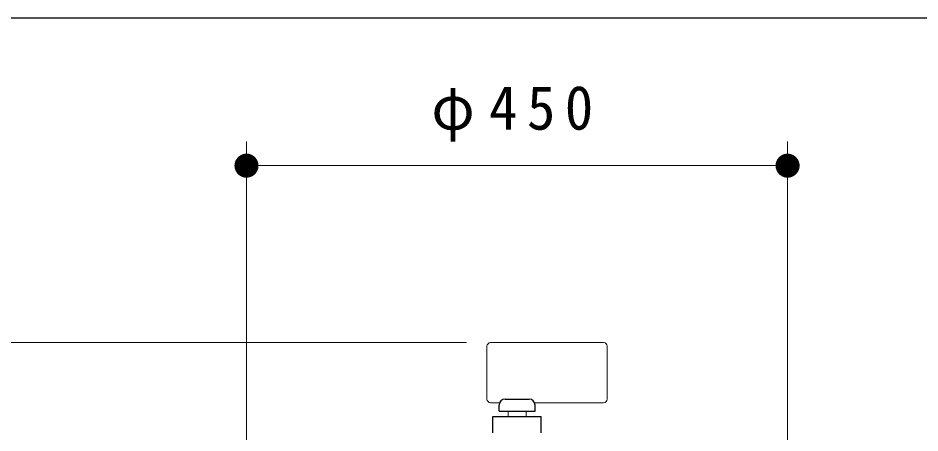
# Model space of a CAD drawing. Units: millimetres on the paper, scale 1:20. Extents: x 475 to 840, y 0 to 257.
# Drawn here: x 572.67 to 610.18, y 239.73 to 257 of the extents above; entities that cross this region are included whole.
import ezdxf

# ---------------------------------------------------------------- set-up
doc = ezdxf.new("R2010")
doc.units = ezdxf.units.MM
doc.layers.add('1_20', color=7, linetype='Continuous', lineweight=13)
doc.layers.add('図枠', color=7, linetype='Continuous', lineweight=13)
doc.styles.add('ＭＳ ゴシック', font='')
doc.styles.get('ＭＳ ゴシック').set_extended_font_data('MS Gothic')

# ---------------------------------------------------------------- blocks, each defined once
blk = doc.blocks.new('filled_dot')
at = {"color": 0, "linetype": 'Continuous', "lineweight": -2, "const_width": 1.25}
blk.add_lwpolyline([(-0.625, 0, 1), (0.625, 0, 1)], format="xyb", close=True, dxfattribs=at)

msp = doc.modelspace()

# ---------------------------------------------------------------- linework, layer by layer
at = {"layer": '1_20'}
for p, q in [((582.175, 229.411), (582.175, 251.856)), ((604.675, 229.411), (604.675, 251.856)), ((582.175, 250.856), (604.675, 250.856)), ((591.325, 243.491), (542.425, 243.491)), ((592.325, 243.491), (597.025, 243.491)), ((592.175, 241.141), (592.175, 243.341)), ((597.175, 241.141), (597.175, 243.341)), ((592.325, 240.991), (592.696, 240.991)), ((594.155, 240.991), (597.025, 240.991)), ((593.05, 240.411), (593.05, 240.641)), ((593.8, 240.411), (593.8, 240.641))]:
    msp.add_line(p, q, dxfattribs=at)
at = {"layer": '1_20', "color": 3, "lineweight": 25}
for p, q in [((592.675, 240.641), (592.675, 240.891)), ((592.925, 241.141), (593.925, 241.141)), ((594.175, 240.641), (594.175, 240.891)), ((592.425, 239.732), (592.425, 240.411)), ((592.425, 240.411), (594.425, 240.411)), ((592.675, 240.641), (594.175, 240.641)), ((594.425, 239.732), (594.425, 240.411))]:
    msp.add_line(p, q, dxfattribs=at)
at = {"layer": '1_20'}
for centre, start, end in [((592.325, 243.341), 90, 180), ((597.025, 243.341), 0, 90), ((592.325, 241.141), 180, 270), ((597.025, 241.141), 270, 0)]:
    msp.add_arc(centre, 0.15, start, end, dxfattribs=at)
at = {"layer": '1_20', "color": 3, "lineweight": 25}
for centre, start, end in [((592.925, 240.891), 90, 180), ((593.925, 240.891), 0, 90)]:
    msp.add_arc(centre, 0.25, start, end, dxfattribs=at)
at = {"layer": '図枠', "color": 20, "lineweight": 25}
msp.add_line((840, 257), (475, 257), dxfattribs=at)

# ---------------------------------------------------------------- block references
at = {"layer": '1_20', "xscale": 0.4, "yscale": 0.4}
msp.add_blockref('filled_dot', (582.175, 250.856), dxfattribs=at)
at = {"layer": '1_20', "xscale": 0.4, "yscale": 0.4, "rotation": 180}
msp.add_blockref('filled_dot', (604.675, 250.856), dxfattribs=at)

# ---------------------------------------------------------------- texts
at = {"layer": '1_20', "insert": (593.425, 251.856), "char_height": 1.833, "attachment_point": 8, "style": 'ＭＳ ゴシック'}
msp.add_mtext('\\T1.33;\\W0.95;φ450', dxfattribs=at)

doc.saveas('drawing.dxf')
